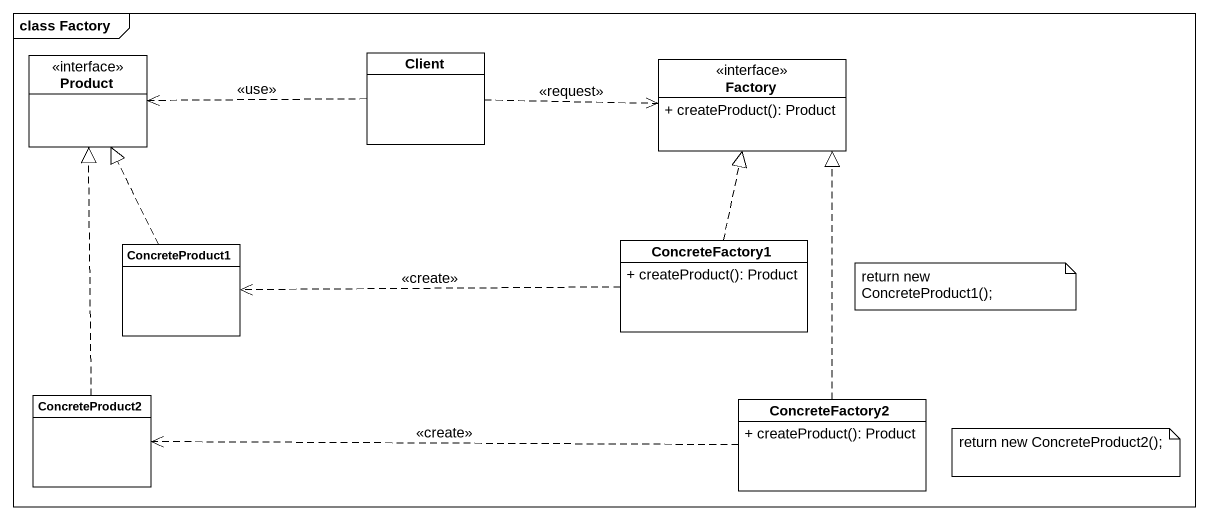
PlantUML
@startuml
mainframe class Factory
hide circle
hide empty members
skinparam classAttributeIconSize 0
class Product <<interface>>
class Client
class Factory <<interface>> {
  + createProduct(): Product
}
class ConcreteProduct1
class ConcreteFactory1 {
  + createProduct(): Product
}
class ConcreteProduct2
class ConcreteFactory2 {
  + createProduct(): Product
}
Client .left.> Product : <<use>>
Client .right.> Factory : <<request>>
ConcreteProduct1 .up.|> Product
ConcreteFactory1 .up.|> Factory
ConcreteFactory1 .left.> ConcreteProduct1 : <<create>>
ConcreteProduct2 .up.|> Product
ConcreteFactory2 .up.|> Factory
ConcreteFactory2 .left.> ConcreteProduct2 : <<create>>
note as N1
  return new ConcreteProduct1();
end note
note as N2
  return new ConcreteProduct2();
end note
@enduml
